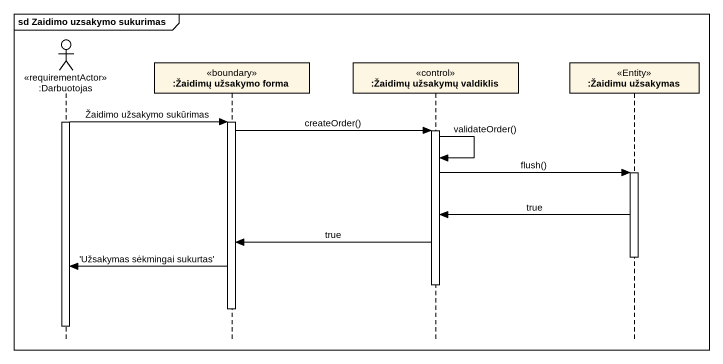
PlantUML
@startuml
mainframe sd Zaidimo uzsakymo sukurimas
hide footbox
actor ":Darbuotojas" as Darbuotojas <<requirementActor>>
participant ":Žaidimų užsakymo forma" as Žaidimų_užsakymo_forma <<boundary>>
participant ":Žaidimų užsakymų valdiklis" as Žaidimų_užsakymų_valdiklis <<control>>
participant ":Žaidimu užsakymas" as Žaidimu_užsakymas <<Entity>>

activate Darbuotojas
Darbuotojas -> Žaidimų_užsakymo_forma : Žaidimo užsakymo sukūrimas
activate Žaidimų_užsakymo_forma
Žaidimų_užsakymo_forma -> Žaidimų_užsakymų_valdiklis : createOrder()
activate Žaidimų_užsakymų_valdiklis
Žaidimų_užsakymų_valdiklis -> Žaidimų_užsakymų_valdiklis : validateOrder()
Žaidimų_užsakymų_valdiklis -> Žaidimu_užsakymas : flush()
activate Žaidimu_užsakymas
Žaidimu_užsakymas -> Žaidimų_užsakymų_valdiklis : true
Žaidimų_užsakymų_valdiklis -> Žaidimų_užsakymo_forma : true
deactivate Žaidimu_užsakymas
Žaidimų_užsakymo_forma -> Darbuotojas : 'Užsakymas sėkmingai sukurtas'
deactivate Žaidimų_užsakymų_valdiklis
deactivate Žaidimų_užsakymo_forma
deactivate Darbuotojas
@enduml
